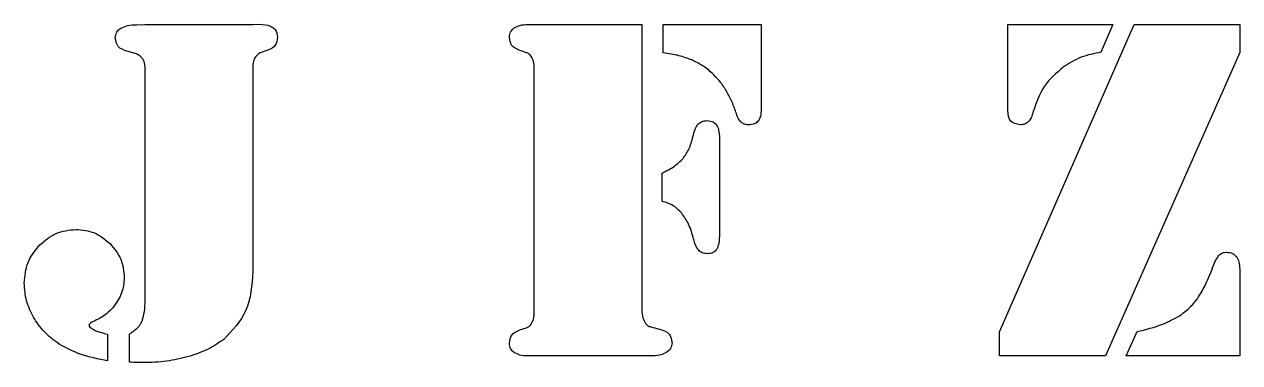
# Model space of a CAD drawing. Header units: millimetres. Extents: x 0 to 850, y -340 to 510.
# Drawn here: x 480.1 to 667.2, y -16.1 to 36 of the extents above; entities that cross this region are included whole.
import ezdxf

# ---------------------------------------------------------------- set-up
doc = ezdxf.new("R2010")
doc.units = ezdxf.units.MM
doc.layers.get('0').update_dxf_attribs({"linetype": 'CONTINUOUS'})

msp = doc.modelspace()

# ---------------------------------------------------------------- linework, layer by layer
for p, q in [((497.4, 35.9), (498.63, 35.93)), ((498.63, 35.93), (515.26, 35.93)), ((515.26, 35.93), (516.27, 35.97)), ((516.27, 35.97), (517.61, 35.82)), ((557.56, 35.93), (575.16, 35.93)), ((575.16, 35.93), (575.16, -7.97)), ((578.45, 31.56), (578.45, 35.93)), ((578.45, 35.93), (593.51, 35.93)), ((593.51, 35.93), (593.51, 22.89)), ((631.48, 22.71), (631.48, 35.93)), ((631.48, 35.93), (647.69, 35.93)), ((647.69, 35.93), (645.83, 31.67)), ((497.32, 31.45), (495.87, 31.82)), ((517.58, 31.97), (516.38, 31.6)), ((498.67, -6.51), (498.67, 28.83)), ((515.26, 29.13), (515.26, -2.1)), ((558.57, -8.27), (558.57, 29.13)), ((587.08, 18), (587.08, 3.76)), ((578.26, 8.73), (578.26, 13.07)), ((667.2, -1.73), (667.2, -15.07)), ((492.88, -11.7), (492.88, -15.81)), ((496.24, -16.04), (496.24, -11.7)), ((649.71, -15.07), (651.39, -11.33)), ((576.47, -15.07), (557.56, -15.07)), ((667.2, -15.07), (649.71, -15.07))]:
    msp.add_line(p, q)
msp.add_lwpolyline([(630.21, -11.37), (650.94, 35.93), (667.2, 35.93), (667.2, 31.64), (646.54, -15.07), (630.21, -15.07)], close=True)
for points, knots in [([(494.92, 35.39), (495.26, 35.54), (496.05, 35.88), (496.91, 35.89), (497.4, 35.9)], [0, 0, 0, 0, 0.13036, 0.300787, 0.300787, 0.300787, 0.300787]), ([(517.61, 35.82), (518.04, 35.65), (518.87, 35.31), (519, 34.42), (519.07, 33.99)], [0, 0, 0, 0, 0.150393, 0.294286, 0.294286, 0.294286, 0.294286]), ([(555.49, 35.43), (555.78, 35.58), (556.43, 35.91), (557.16, 35.92), (557.56, 35.93)], [0, 0, 0, 0, 0.1129812, 0.2538745, 0.2538745, 0.2538745, 0.2538745]), ([(494.07, 33.88), (494.11, 34.19), (494.18, 34.82), (494.67, 35.2), (494.92, 35.39)], [0, 0, 0, 0, 0.106749, 0.2116496, 0.2116496, 0.2116496, 0.2116496]), ([(495.87, 31.82), (495.35, 32.01), (494.35, 32.36), (494.16, 33.39), (494.07, 33.88)], [0, 0, 0, 0, 0.1804908, 0.3441684, 0.3441684, 0.3441684, 0.3441684]), ([(519.07, 33.99), (519, 33.53), (518.87, 32.59), (518.01, 32.18), (517.58, 31.97)], [0, 0, 0, 0, 0.1536734, 0.313389, 0.313389, 0.313389, 0.313389]), ([(554.76, 33.99), (554.79, 34.28), (554.85, 34.86), (555.28, 35.24), (555.49, 35.43)], [0, 0, 0, 0, 0.0995854, 0.1960917, 0.1960917, 0.1960917, 0.1960917]), ([(556.26, 31.97), (555.82, 32.18), (554.96, 32.58), (554.83, 33.52), (554.76, 33.99)], [0, 0, 0, 0, 0.1584858, 0.3142666, 0.3142666, 0.3142666, 0.3142666]), ([(557.7, 31.47), (557.54, 31.53), (557.07, 31.71), (556.58, 31.87), (556.26, 31.97)], [0, 0, 0, 0, 0.0580704, 0.1793511, 0.1793511, 0.1793511, 0.1793511]), ([(498.67, 28.83), (498.67, 29.5), (498.66, 30.64), (497.71, 31.21), (497.32, 31.45)], [0, 0, 0, 0, 0.216826, 0.3685381, 0.3685381, 0.3685381, 0.3685381]), ([(516.38, 31.6), (516.06, 31.35), (515.26, 30.76), (515.26, 29.74), (515.26, 29.13)], [0, 0, 0, 0, 0.1367944, 0.3351574, 0.3351574, 0.3351574, 0.3351574]), ([(558.12, 31.04), (558.06, 31.14), (557.94, 31.31), (557.77, 31.42), (557.7, 31.47)], [0, 0, 0, 0, 0.04144625, 0.07210717, 0.07210717, 0.07210717, 0.07210717]), ([(558.57, 29.13), (558.57, 29.52), (558.56, 30.19), (558.25, 30.79), (558.12, 31.04)], [0, 0, 0, 0, 0.1336195, 0.2330382, 0.2330382, 0.2330382, 0.2330382]), ([(582.86, 30.48), (582.19, 30.72), (580.76, 31.25), (579.25, 31.45), (578.45, 31.56)], [0, 0, 0, 0, 0.2498566, 0.5354884, 0.5354884, 0.5354884, 0.5354884]), ([(586.22, 28.2), (585.7, 28.67), (584.69, 29.58), (583.46, 30.18), (582.86, 30.48)], [0, 0, 0, 0, 0.244404, 0.4799717, 0.4799717, 0.4799717, 0.4799717]), ([(645.83, 31.67), (644.79, 31.47), (642.7, 31.07), (640.9, 29.93), (640, 29.36)], [0, 0, 0, 0, 0.3699434, 0.7437313, 0.7437313, 0.7437313, 0.7437313]), ([(588.24, 25.58), (587.94, 26.07), (587.35, 27.01), (586.59, 27.81), (586.22, 28.2)], [0, 0, 0, 0, 0.201156, 0.3895145, 0.3895145, 0.3895145, 0.3895145]), ([(640, 29.36), (638.96, 28.46), (636.82, 26.6), (635.88, 23.93), (635.4, 22.56)], [0, 0, 0, 0, 0.4763567, 0.9804697, 0.9804697, 0.9804697, 0.9804697]), ([(589.7, 22.22), (589.5, 22.81), (589.11, 23.98), (588.53, 25.06), (588.24, 25.58)], [0, 0, 0, 0, 0.2200685, 0.4318832, 0.4318832, 0.4318832, 0.4318832]), ([(593.51, 22.89), (593.5, 22.52), (593.5, 21.87), (593.19, 21.3), (593.06, 21.06)], [0, 0, 0, 0, 0.129246, 0.2246478, 0.2246478, 0.2246478, 0.2246478]), ([(633.38, 20.5), (632.83, 20.61), (631.65, 20.85), (631.54, 22.06), (631.48, 22.71)], [0, 0, 0, 0, 0.1801996, 0.3826184, 0.3826184, 0.3826184, 0.3826184]), ([(635.4, 22.56), (635.31, 22.22), (635.16, 21.64), (634.8, 21.15), (634.65, 20.95)], [0, 0, 0, 0, 0.121978, 0.2100617, 0.2100617, 0.2100617, 0.2100617]), ([(583.01, 18.63), (583.1, 19.05), (583.25, 19.75), (583.63, 20.35), (583.79, 20.6)], [0, 0, 0, 0, 0.1469461, 0.2503321, 0.2503321, 0.2503321, 0.2503321]), ([(583.79, 20.6), (583.98, 20.75), (584.38, 21.09), (584.9, 21.12), (585.18, 21.14)], [0, 0, 0, 0, 0.0841302, 0.1788862, 0.1788862, 0.1788862, 0.1788862]), ([(585.18, 21.14), (585.54, 21.11), (586.23, 21.05), (586.63, 20.48), (586.82, 20.2)], [0, 0, 0, 0, 0.1218196, 0.2330696, 0.2330696, 0.2330696, 0.2330696]), ([(590.42, 20.89), (590.28, 21.06), (589.95, 21.46), (589.79, 21.94), (589.7, 22.22)], [0, 0, 0, 0, 0.0776921, 0.179425, 0.179425, 0.179425, 0.179425]), ([(591.6, 20.5), (591.37, 20.51), (590.94, 20.54), (590.59, 20.78), (590.42, 20.89)], [0, 0, 0, 0, 0.079414, 0.1485879, 0.1485879, 0.1485879, 0.1485879]), ([(593.06, 21.06), (592.87, 20.9), (592.46, 20.54), (591.91, 20.52), (591.6, 20.5)], [0, 0, 0, 0, 0.0850781, 0.1885965, 0.1885965, 0.1885965, 0.1885965]), ([(634.65, 20.95), (634.48, 20.82), (634.11, 20.54), (633.64, 20.52), (633.38, 20.5)], [0, 0, 0, 0, 0.0750155, 0.1617383, 0.1617383, 0.1617383, 0.1617383]), ([(586.82, 20.2), (586.89, 19.94), (587.1, 19.22), (587.09, 18.47), (587.08, 18)], [0, 0, 0, 0, 0.0962152, 0.2623274, 0.2623274, 0.2623274, 0.2623274]), ([(581.5, 15.33), (581.82, 15.79), (582.52, 16.8), (582.84, 17.99), (583.01, 18.63)], [0, 0, 0, 0, 0.198663, 0.430795, 0.430795, 0.430795, 0.430795]), ([(578.26, 13.07), (578.92, 13.4), (580.12, 13.99), (581.07, 14.91), (581.5, 15.33)], [0, 0, 0, 0, 0.2586328, 0.4664747, 0.4664747, 0.4664747, 0.4664747]), ([(581.29, 6.9), (580.87, 7.33), (580.01, 8.19), (578.85, 8.55), (578.26, 8.73)], [0, 0, 0, 0, 0.2072763, 0.4217449, 0.4217449, 0.4217449, 0.4217449]), ([(583.12, 2.94), (582.9, 3.72), (582.5, 5.14), (581.66, 6.36), (581.29, 6.9)], [0, 0, 0, 0, 0.2839356, 0.5163242, 0.5163242, 0.5163242, 0.5163242]), ([(482.4, 1.97), (483.21, 2.68), (484.82, 4.08), (486.94, 4.29), (487.98, 4.4)], [0, 0, 0, 0, 0.3700137, 0.7326133, 0.7326133, 0.7326133, 0.7326133]), ([(487.98, 4.4), (488.98, 4.31), (490.97, 4.13), (492.5, 2.85), (493.27, 2.21)], [0, 0, 0, 0, 0.3439727, 0.6873203, 0.6873203, 0.6873203, 0.6873203]), ([(587.08, 3.76), (587.08, 3.26), (587.09, 2.43), (586.8, 1.65), (586.69, 1.34)], [0, 0, 0, 0, 0.1751061, 0.2913675, 0.2913675, 0.2913675, 0.2913675]), ([(480.06, -3.86), (480.16, -2.77), (480.35, -0.59), (481.72, 1.12), (482.4, 1.97)], [0, 0, 0, 0, 0.3777255, 0.7535305, 0.7535305, 0.7535305, 0.7535305]), ([(493.27, 2.21), (493.91, 1.45), (495.18, -0.07), (495.36, -2.05), (495.46, -3.04)], [0, 0, 0, 0, 0.3424386, 0.6831731, 0.6831731, 0.6831731, 0.6831731]), ([(583.9, 1.19), (583.75, 1.41), (583.37, 1.95), (583.21, 2.58), (583.12, 2.94)], [0, 0, 0, 0, 0.0972637, 0.2279269, 0.2279269, 0.2279269, 0.2279269]), ([(585.25, 0.66), (584.98, 0.68), (584.48, 0.71), (584.09, 1.03), (583.9, 1.19)], [0, 0, 0, 0, 0.0914137, 0.1737065, 0.1737065, 0.1737065, 0.1737065]), ([(586.69, 1.34), (586.52, 1.14), (586.14, 0.71), (585.56, 0.68), (585.25, 0.66)], [0, 0, 0, 0, 0.0882976, 0.1940107, 0.1940107, 0.1940107, 0.1940107]), ([(663.16, -1.17), (663.29, -0.82), (663.51, -0.24), (663.89, 0.26), (664.04, 0.46)], [0, 0, 0, 0, 0.1291504, 0.2183207, 0.2183207, 0.2183207, 0.2183207]), ([(664.04, 0.46), (664.2, 0.58), (664.55, 0.85), (664.99, 0.87), (665.22, 0.89)], [0, 0, 0, 0, 0.0708809, 0.150462, 0.150462, 0.150462, 0.150462]), ([(665.22, 0.89), (665.52, 0.86), (666.09, 0.82), (666.5, 0.41), (666.69, 0.21)], [0, 0, 0, 0, 0.1024759, 0.1966118, 0.1966118, 0.1966118, 0.1966118]), ([(666.69, 0.21), (666.84, -0.05), (667.17, -0.66), (667.19, -1.35), (667.2, -1.73)], [0, 0, 0, 0, 0.1064532, 0.2391529, 0.2391529, 0.2391529, 0.2391529]), ([(660.88, -5.99), (661.27, -5.33), (662.17, -3.79), (662.8, -2.12), (663.16, -1.17)], [0, 0, 0, 0, 0.2700388, 0.628196, 0.628196, 0.628196, 0.628196]), ([(495.46, -3.04), (495.38, -3.83), (495.23, -5.45), (494.32, -6.79), (493.85, -7.48)], [0, 0, 0, 0, 0.2755119, 0.5643408, 0.5643408, 0.5643408, 0.5643408]), ([(515.26, -2.1), (515.11, -4.21), (514.84, -8.23), (512.08, -11.14), (510.78, -12.53)], [0, 0, 0, 0, 0.720954, 1.372409, 1.372409, 1.372409, 1.372409]), ([(481.46, -9.11), (481.06, -8.28), (480.24, -6.62), (480.12, -4.78), (480.06, -3.86)], [0, 0, 0, 0, 0.3229504, 0.6448298, 0.6448298, 0.6448298, 0.6448298]), ([(493.85, -7.48), (493.43, -7.93), (492.53, -8.89), (491.34, -9.46), (490.71, -9.76)], [0, 0, 0, 0, 0.215309, 0.4598406, 0.4598406, 0.4598406, 0.4598406]), ([(498.22, -9.65), (498.35, -9.18), (498.64, -8.16), (498.66, -7.09), (498.67, -6.51)], [0, 0, 0, 0, 0.1695157, 0.3743369, 0.3743369, 0.3743369, 0.3743369]), ([(658.04, -8.83), (658.6, -8.41), (659.67, -7.59), (660.49, -6.51), (660.88, -5.99)], [0, 0, 0, 0, 0.2434107, 0.474442, 0.474442, 0.474442, 0.474442]), ([(485.41, -13.24), (484.61, -12.65), (483.05, -11.51), (481.99, -9.9), (481.46, -9.11)], [0, 0, 0, 0, 0.3449267, 0.6762459, 0.6762459, 0.6762459, 0.6762459]), ([(558.12, -10.17), (558.25, -9.92), (558.56, -9.32), (558.57, -8.65), (558.57, -8.27)], [0, 0, 0, 0, 0.0994193, 0.2330386, 0.2330386, 0.2330386, 0.2330386]), ([(575.16, -7.97), (575.17, -8.4), (575.18, -9.15), (575.56, -9.79), (575.72, -10.06)], [0, 0, 0, 0, 0.1481728, 0.2587472, 0.2587472, 0.2587472, 0.2587472]), ([(651.39, -11.33), (652.74, -11.01), (655.06, -10.44), (657.16, -9.31), (658.04, -8.83)], [0, 0, 0, 0, 0.48576, 0.8391091, 0.8391091, 0.8391091, 0.8391091]), ([(490.71, -9.76), (490.53, -9.84), (490.25, -9.97), (490.06, -10.21), (490, -10.28)], [0, 0, 0, 0, 0.069925, 0.1049695, 0.1049695, 0.1049695, 0.1049695]), ([(490, -10.28), (490.02, -10.36), (490.05, -10.55), (490.22, -10.68), (490.32, -10.75)], [0, 0, 0, 0, 0.02573596, 0.06847354, 0.06847354, 0.06847354, 0.06847354]), ([(490.32, -10.75), (490.45, -10.84), (490.72, -11.04), (491.03, -11.18), (491.2, -11.26)], [0, 0, 0, 0, 0.056232, 0.1193831, 0.1193831, 0.1193831, 0.1193831]), ([(496.62, -11.44), (496.83, -11.28), (497.21, -11), (497.54, -10.67), (497.68, -10.53)], [0, 0, 0, 0, 0.0961935, 0.1653675, 0.1653675, 0.1653675, 0.1653675]), ([(497.68, -10.53), (497.78, -10.4), (498, -10.13), (498.15, -9.81), (498.22, -9.65)], [0, 0, 0, 0, 0.058132, 0.1217787, 0.1217787, 0.1217787, 0.1217787]), ([(554.76, -13.12), (554.83, -12.66), (554.96, -11.71), (555.82, -11.31), (556.26, -11.11)], [0, 0, 0, 0, 0.1557804, 0.3142659, 0.3142659, 0.3142659, 0.3142659]), ([(556.26, -11.11), (556.58, -11), (557.07, -10.84), (557.54, -10.66), (557.7, -10.6)], [0, 0, 0, 0, 0.1212806, 0.1793511, 0.1793511, 0.1793511, 0.1793511]), ([(557.7, -10.6), (557.77, -10.55), (557.94, -10.44), (558.06, -10.27), (558.12, -10.17)], [0, 0, 0, 0, 0.03066125, 0.07210717, 0.07210717, 0.07210717, 0.07210717]), ([(575.72, -10.06), (575.81, -10.17), (575.97, -10.36), (576.19, -10.48), (576.28, -10.53)], [0, 0, 0, 0, 0.04935559, 0.08657646, 0.08657646, 0.08657646, 0.08657646]), ([(576.28, -10.53), (576.47, -10.58), (577.04, -10.75), (577.61, -10.9), (578, -10.99)], [0, 0, 0, 0, 0.0686814, 0.2095478, 0.2095478, 0.2095478, 0.2095478]), ([(578, -10.99), (578.52, -11.17), (579.53, -11.51), (579.71, -12.55), (579.8, -13.05)], [0, 0, 0, 0, 0.1794443, 0.3452034, 0.3452034, 0.3452034, 0.3452034]), ([(491.2, -11.26), (491.43, -11.33), (491.98, -11.52), (492.55, -11.64), (492.88, -11.7)], [0, 0, 0, 0, 0.0865345, 0.2048949, 0.2048949, 0.2048949, 0.2048949]), ([(496.24, -11.7), (496.32, -11.65), (496.44, -11.56), (496.57, -11.48), (496.62, -11.44)], [0, 0, 0, 0, 0.03231958, 0.05365632, 0.05365632, 0.05365632, 0.05365632]), ([(510.78, -12.53), (509.99, -13.06), (508.31, -14.21), (506.38, -14.83), (505.36, -15.16)], [0, 0, 0, 0, 0.3348337, 0.7120042, 0.7120042, 0.7120042, 0.7120042]), ([(579.8, -13.05), (579.75, -13.36), (579.65, -14.02), (579.11, -14.41), (578.82, -14.62)], [0, 0, 0, 0, 0.1071748, 0.225326, 0.225326, 0.225326, 0.225326]), ([(492.88, -15.81), (491.45, -15.55), (488.83, -15.07), (486.48, -13.81), (485.41, -13.24)], [0, 0, 0, 0, 0.5088054, 0.9349596, 0.9349596, 0.9349596, 0.9349596]), ([(555.49, -14.56), (555.28, -14.37), (554.85, -13.99), (554.79, -13.42), (554.76, -13.12)], [0, 0, 0, 0, 0.0965061, 0.1960927, 0.1960927, 0.1960927, 0.1960927]), ([(557.56, -15.07), (557.16, -15.06), (556.43, -15.04), (555.78, -14.71), (555.49, -14.56)], [0, 0, 0, 0, 0.1408932, 0.2538743, 0.2538743, 0.2538743, 0.2538743]), ([(578.82, -14.62), (578.51, -14.75), (577.76, -15.06), (576.95, -15.06), (576.47, -15.07)], [0, 0, 0, 0, 0.1178287, 0.284286, 0.284286, 0.284286, 0.284286]), ([(498.41, -16.11), (498.12, -16.11), (497.4, -16.1), (496.68, -16.06), (496.24, -16.04)], [0, 0, 0, 0, 0.1011227, 0.2551099, 0.2551099, 0.2551099, 0.2551099]), ([(505.36, -15.16), (504.24, -15.44), (501.95, -16), (499.6, -16.08), (498.41, -16.11)], [0, 0, 0, 0, 0.4065879, 0.8273024, 0.8273024, 0.8273024, 0.8273024])]:
    msp.add_open_spline(points, degree=3, knots=knots)

doc.saveas('drawing.dxf')
